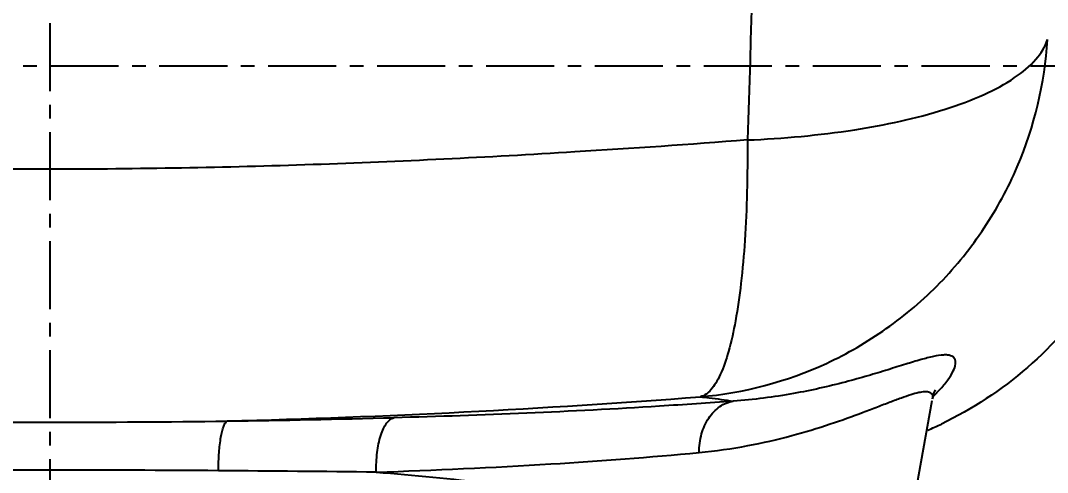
# Model space of a CAD drawing. Header units: millimetres. Extents: x 1091 to 1735, y 843 to 1297.
# Drawn here: x 1227.01 to 1245.87, y 1177.07 to 1185.36 of the extents above; entities that cross this region are included whole.
import ezdxf

# ---------------------------------------------------------------- set-up
doc = ezdxf.new("R2010")
doc.units = ezdxf.units.MM
doc.linetypes.add('CENTER', pattern=[2, 1.25, -0.25, 0.25, -0.25])
doc.styles.add('Daelim Dimension', font='')
doc.styles.get('Daelim Dimension').set_extended_font_data('나눔고딕')
doc.dimstyles.new('DEFAULT', dxfattribs={"dimscale": 2, "dimtxt": 2, "dimasz": 2, "dimexe": 0, "dimexo": 2, "dimgap": 1, "dimtad": 1, "dimdec": 1, "dimzin": 9, "dimdsep": 46, "dimtxsty": 'Daelim Dimension', "dimcen": 0.5, "dimclrd": 252, "dimclre": 252, "dimclrt": 3, "dimadec": 1, "dimazin": 0, "dimtfac": 1, "dimtdec": 1, "dimtix": 1, "dimtmove": 0, "dimatfit": 3, "dimfxl": 1, "dimtolj": 1, "dimtzin": 1, "dimlwd": 9, "dimlwe": 9, "dimarcsym": 0})

# ---------------------------------------------------------------- blocks, each defined once
blk = doc.blocks.new('*D2')
at = {"color": 5, "lineweight": 9, "transparency": 16777216}
for p, q in [((1191.26, 1184.522), (1162.128, 1184.522)), ((1162.128, 1180.522), (1162.128, 1129.395)), ((1249.048, 1125.395), (1162.128, 1125.395))]:
    blk.add_line(p, q, dxfattribs=at)
at = {"color": 5, "transparency": 16777216}
for points in [[(1161.461, 1180.522), (1162.795, 1180.522), (1162.128, 1184.522)], [(1161.461, 1129.395), (1162.795, 1129.395), (1162.128, 1125.395)]]:
    blk.add_solid(points, dxfattribs=at)
at = {"layer": 'Defpoints', "color": 0, "transparency": 16777216}
for p in [(1195.26, 1184.522), (1162.128, 1125.395), (1253.048, 1125.395)]:
    blk.add_point(p, dxfattribs=at)
at = {"color": 7, "transparency": 16777216, "insert": (1154.685, 1154.959), "char_height": 10, "attachment_point": 5, "rotation": 90, "style": 'Daelim Dimension'}
blk.add_mtext('\\A1;59', dxfattribs=at)

msp = doc.modelspace()

# ---------------------------------------------------------------- linework, layer by layer
at = {"color": 7, "linetype": 'CENTER'}
for p, q in [((1227.548, 1269.31), (1227.548, 1125.872)), ((1272.807, 1184.522), (1185.51, 1184.522))]:
    msp.add_line(p, q, dxfattribs=at)
at = {"color": 7, "linetype": 'Continuous'}
for p, q in [((1243.778, 1178.503), (1243.811, 1178.585)), ((1243.008, 1174.25), (1243.751, 1178.384)), ((1243.757, 1178.418), (1243.778, 1178.503)), ((1243.757, 1178.419), (1243.757, 1178.418))]:
    msp.add_line(p, q, dxfattribs=at)
for centre, radius, start, end in [((1241.921, 1180.382), 2.665, 316.0312, 317.5017), ((1226.552, 1346.358), 168.401, 271.4468, 274.40791), ((1241.757, 1180.54), 2.894, 314.2425, 316.0286), ((1227.52, 1434.468), 256.479, 269.28003, 270.00633), ((1227.727, 1410.341), 232.352, 269.95596, 270.75767), ((1228.057, 1397.616), 219.622, 270.71676, 271.51526), ((1240.862, 1184.31), 7.053, 293.4735, 295.6945), ((1227.75, 656.526), 520.583, 90.02221, 90.36278), ((1227.41, 675.364), 501.745, 89.63083, 89.98418), ((1227.663, 685.465), 491.642, 89.31488, 89.65275)]:
    msp.add_arc(centre, radius, start, end, dxfattribs=at)
msp.add_open_spline([(1240.745, 1194.906), (1240.616, 1190.993), (1240.486, 1187.08), (1240.357, 1183.167)], degree=3, dxfattribs=at)
for points, knots in [([(1239.495, 1178.455), (1240.29, 1178.524), (1241.502, 1178.845), (1242.936, 1179.678), (1243.924, 1180.516), (1244.734, 1181.527), (1245.529, 1182.988), (1245.819, 1184.21), (1245.868, 1185.009)], [0, 0, 0, 0, 0.240948, 0.369108, 0.499467, 0.629912, 0.758306, 1, 1, 1, 1]), ([(1243.989, 1183.732), (1244.232, 1183.809), (1244.673, 1183.971), (1245.242, 1184.272), (1245.652, 1184.606), (1245.825, 1184.877), (1245.868, 1185.009)], [0, 0, 0, 0, 0.326988, 0.600775, 0.821933, 1, 1, 1, 1]), ([(1247.907, 1183.976), (1247.879, 1183.347), (1247.646, 1182.09), (1246.82, 1180.367), (1245.557, 1178.929), (1244.488, 1178.228), (1243.92, 1177.954)], [0, 0, 0, 0, 0.24978, 0.499826, 0.749771, 1, 1, 1, 1]), ([(1240.357, 1183.167), (1241.016, 1183.195), (1242.241, 1183.305), (1243.448, 1183.56), (1243.989, 1183.732)], [0, 0, 0, 0, 0.537552, 1, 1, 1, 1]), ([(1227.548, 1182.629), (1226.473, 1182.631), (1223.792, 1182.663), (1219.52, 1182.836), (1216.327, 1183.043), (1214.739, 1183.167)], [0, 0, 0, 0, 0.251453, 0.627391, 1, 1, 1, 1]), ([(1240.357, 1183.167), (1239.3, 1183.084), (1236.644, 1182.902), (1232.374, 1182.688), (1229.16, 1182.632), (1227.548, 1182.629)], [0, 0, 0, 0, 0.24793, 0.622997, 1, 1, 1, 1]), ([(1240.357, 1183.167), (1240.36, 1182.848), (1240.355, 1182.234), (1240.318, 1181.355), (1240.25, 1180.566), (1240.153, 1179.884), (1240.031, 1179.324), (1239.903, 1178.941), (1239.783, 1178.709), (1239.676, 1178.558), (1239.569, 1178.474), (1239.495, 1178.455)], [0, 0, 0, 0, 0.194413, 0.374691, 0.536753, 0.677562, 0.794643, 0.886431, 0.922899, 0.953437, 1, 1, 1, 1]), ([(1243.886, 1178.581), (1243.941, 1178.64), (1244.034, 1178.751), (1244.135, 1178.911), (1244.186, 1179.043), (1244.178, 1179.142), (1244.134, 1179.19), (1244.087, 1179.212), (1244.027, 1179.223), (1243.922, 1179.222), (1243.759, 1179.194), (1243.529, 1179.133), (1243.251, 1179.049), (1242.927, 1178.947), (1242.558, 1178.835), (1241.983, 1178.675), (1241.163, 1178.49), (1240.471, 1178.402), (1240.1, 1178.376)], [0, 0, 0, 0, 0.050045, 0.088999, 0.116984, 0.136679, 0.145759, 0.155909, 0.168142, 0.182975, 0.220948, 0.270187, 0.330301, 0.400612, 0.480396, 0.568957, 0.769963, 1, 1, 1, 1]), ([(1239.47, 1177.432), (1239.771, 1177.461), (1240.343, 1177.542), (1241.146, 1177.727), (1241.851, 1177.941), (1242.372, 1178.129), (1242.737, 1178.268), (1242.97, 1178.358), (1243.175, 1178.435), (1243.35, 1178.495), (1243.495, 1178.537), (1243.61, 1178.555), (1243.697, 1178.55), (1243.739, 1178.519), (1243.748, 1178.501)], [0, 0, 0, 0, 0.203162, 0.388485, 0.554404, 0.698468, 0.761355, 0.817587, 0.866735, 0.908386, 0.942237, 0.96818, 0.986531, 1, 1, 1, 1]), ([(1240.099, 1178.376), (1239.647, 1178.342), (1237.572, 1178.197), (1235.492, 1178.113), (1233.865, 1178.07)], [0, 0, 0, 0, 0.21766, 1, 1, 1, 1]), ([(1239.47, 1177.432), (1239.471, 1177.547), (1239.5, 1177.77), (1239.629, 1178.066), (1239.833, 1178.287), (1240.011, 1178.362), (1240.099, 1178.376)], [0, 0, 0, 0, 0.280841, 0.54366, 0.781775, 1, 1, 1, 1]), ([(1239.495, 1178.455), (1239.548, 1178.449), (1239.75, 1178.425), (1239.951, 1178.398), (1240.099, 1178.375)], [0, 0, 0, 0, 0.261533, 1, 1, 1, 1]), ([(1243.748, 1178.501), (1243.751, 1178.496), (1243.762, 1178.47), (1243.761, 1178.441), (1243.757, 1178.419)], [0, 0, 0, 0, 0.221753, 1, 1, 1, 1]), ([(1230.643, 1177.098), (1230.643, 1177.21), (1230.65, 1177.417), (1230.681, 1177.691), (1230.721, 1177.876), (1230.765, 1177.973), (1230.791, 1178.004), (1230.804, 1178.011)], [0, 0, 0, 0, 0.354975, 0.659037, 0.879128, 0.951596, 1, 1, 1, 1]), ([(1233.541, 1177.072), (1233.539, 1177.193), (1233.549, 1177.421), (1233.601, 1177.689), (1233.669, 1177.867), (1233.736, 1177.986), (1233.811, 1178.057), (1233.865, 1178.07)], [0, 0, 0, 0, 0.330149, 0.622021, 0.744237, 0.847687, 1, 1, 1, 1]), ([(1233.541, 1177.072), (1234.611, 1177.108), (1236.589, 1177.199), (1238.564, 1177.346), (1239.47, 1177.433)], [0, 0, 0, 0, 0.540358, 1, 1, 1, 1]), ([(1233.541, 1177.072), (1234.234, 1177.017), (1235.56, 1176.889), (1237.441, 1176.635), (1239.098, 1176.331), (1240.494, 1175.986), (1241.475, 1175.653), (1242.098, 1175.361), (1242.453, 1175.151), (1242.725, 1174.936), (1242.914, 1174.714), (1243.017, 1174.482), (1243.021, 1174.323), (1243.008, 1174.25)], [0, 0, 0, 0, 0.202658, 0.388343, 0.553029, 0.693574, 0.807562, 0.854242, 0.894084, 0.927422, 0.955007, 0.978358, 1, 1, 1, 1])]:
    msp.add_open_spline(points, degree=3, knots=knots, dxfattribs=at)

# ---------------------------------------------------------------- dimensions: what is measured, and where the dimension line sits
at = {"color": 7}
dim = msp.add_linear_dim(base=(1162.128, 1125.395), p1=(1195.26, 1184.522), p2=(1253.048, 1125.395), angle=90, dimstyle='DEFAULT', override={"dimtxt": 5, "dimdec": 0, "dimclrd": 5, "dimclre": 5, "dimclrt": 7}, dxfattribs=at)
dim.commit()
dim.dimension.update_dxf_attribs({"geometry": '*D2', "text_midpoint": (1162.128, 1154.959), "dimtype": 160})

doc.saveas('drawing.dxf')
